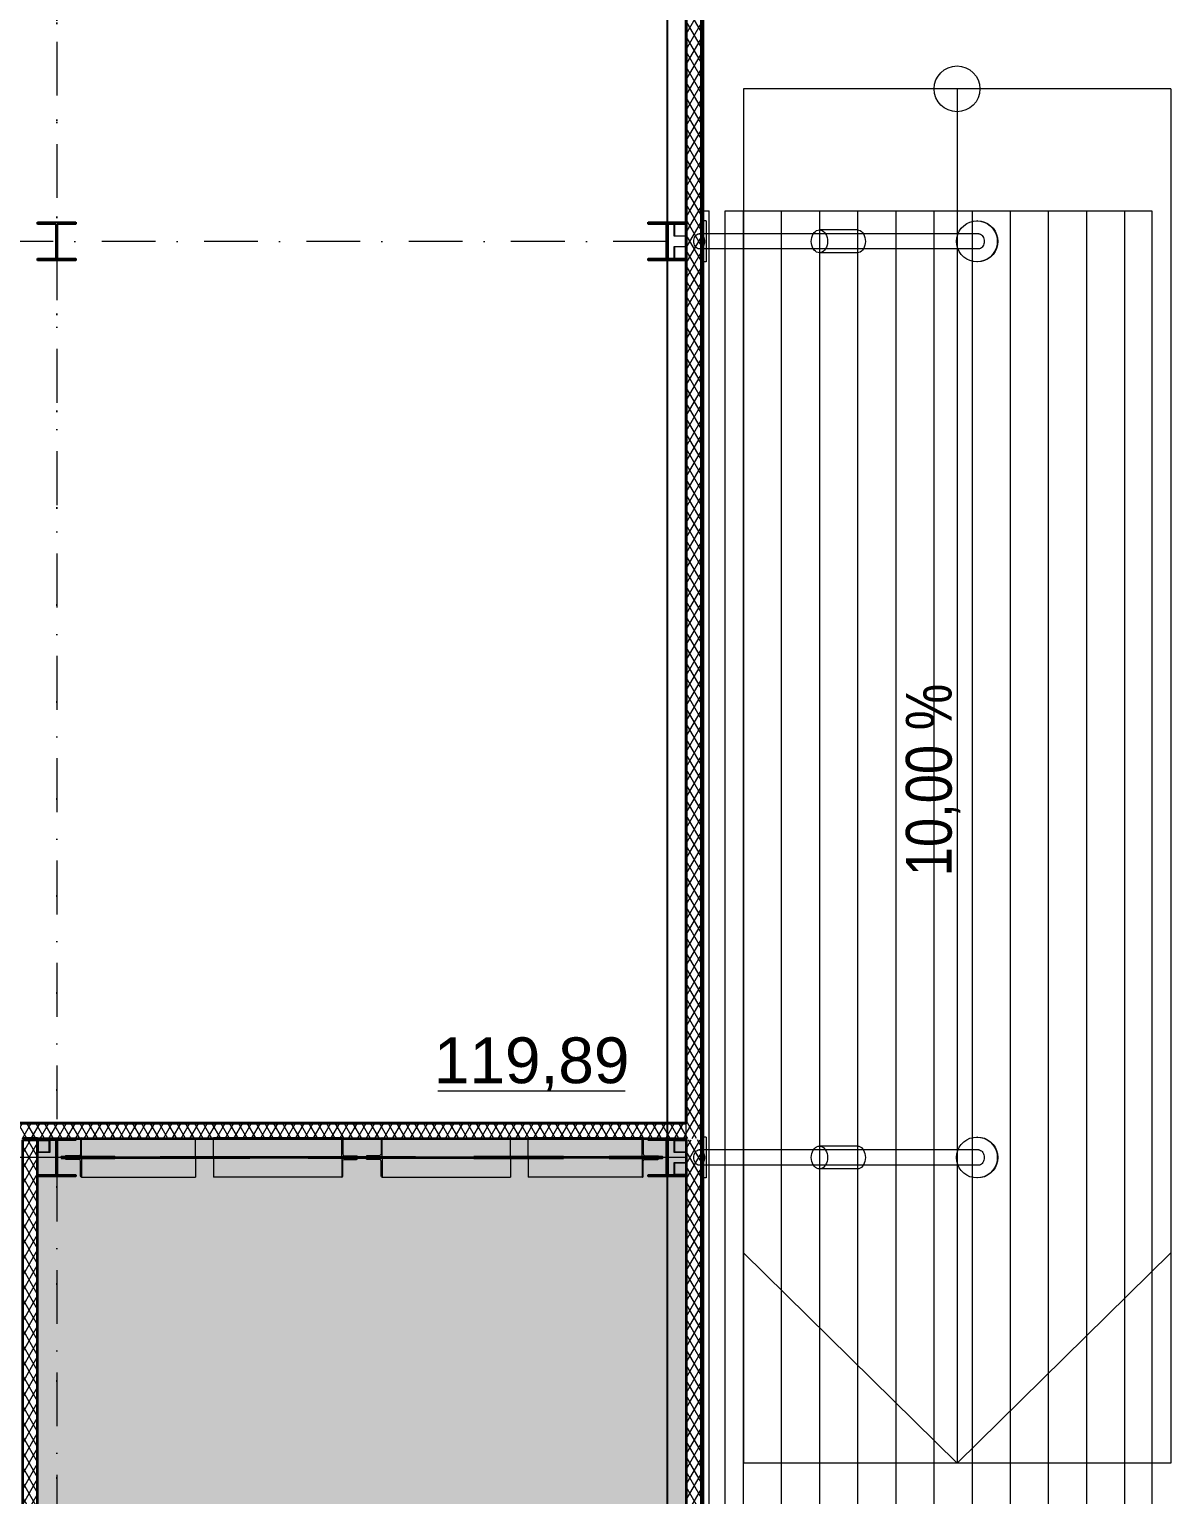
# Model space of a CAD drawing. Header units: millimetres. Extents: x -10605 to 103276, y -15987 to 52426.
# Drawn here: x 93821 to 101300, y 25792 to 35389 of the extents above; entities that cross this region are included whole.
import ezdxf
from ezdxf.enums import TextEntityAlignment as Align

# ---------------------------------------------------------------- set-up
doc = ezdxf.new("R2010")
doc.units = ezdxf.units.MM
doc.header["$MEASUREMENT"] = 0
doc.linetypes.add('Dot & Dashed', pattern=[670.277762, 352.777767, -176.388884, 0, -141.111112])
doc.linetypes.add('Крупный пунктир', pattern=[634.99999, 0, -634.99999])
for name, color, linetype, lineweight in [('0_Ном._пера__200', 7, 'Continuous', 0), ('0_Ном._пера__98', 7, 'Continuous', 25), ('Двери Archicad_Ном._пера__3', 7, 'Continuous', 0), ('Двери Archicad_Ном._пера__97', 7, 'Continuous', 35), ('Двери Archicad_Ном._пера__98', 7, 'Continuous', 25), ('Зоны_Ном._пера__87', 154, 'Continuous', 0), ('Лестницы_Ном._пера__200', 7, 'Continuous', 0), ('Лестницы_Ном._пера__99', 7, 'Continuous', 15), ('Металлический каркас здания_Ном._пера__98', 7, 'Continuous', 25), ('Металлический каркас здания_Ном._пера__99', 7, 'Continuous', 15), ('Оси_Ном._пера__200', 7, 'Continuous', 0), ('Паспорта Зон Archicad_Ном._пера__100', 7, 'Continuous', 9), ('Стены _Ном._пера__200', 7, 'Continuous', 0), ('Стены _Ном._пера__97', 7, 'Continuous', 35), ('Стены _Ном._пера__98', 7, 'Continuous', 25), ('Стены _Ном._пера__99', 7, 'Continuous', 15), ('Фасадные панели_Ном._пера__200', 7, 'Continuous', 0), ('Фасадные панели_Ном._пера__97', 7, 'Continuous', 35)]:
    doc.layers.add(name, color=color, linetype=linetype, lineweight=lineweight)
for name, color, linetype, lineweight, true_color in [('0_Ном._пера__92', 7, 'Continuous', 20, 0xc2e9e9e9), ('Зоны_Ном._пера__121', 7, 'Continuous', 35, 0xc2deab72), ('Лестницы_Ном._пера__71', 7, 'Continuous', 13, 0xc2331900), ('Стены _Ном._пера__94', 7, 'Continuous', 5, 0xc29f9f9f)]:
    doc.layers.add(name, color=color, linetype=linetype, lineweight=lineweight, true_color=true_color)
for name, color, linetype in [('Двери Archicad', 7, 'Continuous'), ('Зоны', 7, 'Continuous'), ('Лестницы', 7, 'Continuous'), ('Металлический каркас здания', 7, 'Continuous'), ('Оси', 7, 'Continuous'), ('Стены', 7, 'Continuous'), ('Фасадные панели', 7, 'Continuous')]:
    doc.layers.add(name, color=color, linetype=linetype)
doc.styles.add('РЎР“Р•РќР•Р\xa0РР\xa0_РЎРўРР›Р¬_1', font='arial.ttf')
doc.styles.add('РЎР“Р•РќР•Р\xa0РР\xa0_РЎРўРР›Р¬_2', font='ARIALN.TTF')
pattern_1 = [(60, (0, 0), (-43.30127, 25), []), (120, (0, 0), (43.30127, 25), [])]
pattern_2 = [(90, (0, 0), (-60, 0), [])]

# ---------------------------------------------------------------- blocks, each defined once
blk = doc.blocks.new('Перекрытие_1', base_point=(98125, 40125))
at = {"layer": '0_Ном._пера__200', "color": 7, "linetype": 'Continuous', "lineweight": 0, "flags": 128}
blk.add_lwpolyline([(98125, 40125), (51875, 40125), (51875, 29425), (46122.5, 29425), (46122.5, 40125), (-125, 40125), (-125, -125), (46125, -125), (46125, 10574.9), (51875, 10574.9), (51875, -125), (98125, -125)], close=True, dxfattribs=at)
blk = doc.blocks.new('Однопольная Дверь 27')
at = {"layer": 'Двери Archicad_Ном._пера__3', "color": 7, "linetype": 'Continuous', "lineweight": 0}
blk.add_arc((475, 0), 950, 90, 180, dxfattribs=at)
at = {"layer": 'Двери Archicad_Ном._пера__97', "color": 7, "linetype": 'Continuous', "lineweight": 35}
for p, q in [((-505, 0), (-505, -70)), ((-505, 0), (-505, -70)), ((505, 0), (505, -70)), ((505, 0), (505, -70)), ((-505, -70), (-505, -100)), ((505, -70), (505, -100))]:
    blk.add_line(p, q, dxfattribs=at)
at = {"layer": 'Двери Archicad_Ном._пера__98', "color": 7, "linetype": 'Continuous', "lineweight": 25}
for p, q in [((435, 0), (435, 950)), ((435, 950), (475, 950)), ((475, 950), (475, 0)), ((-475, 0), (-505, 0)), ((-505, 0), (-505, -70)), ((-475, -40), (-475, 0)), ((475, 0), (435, 0)), ((505, 0), (475, 0)), ((475, 0), (475, -40)), ((505, -70), (505, 0)), ((-505, -70), (-465, -70)), ((-465, -40), (-475, -40)), ((-465, -70), (-465, -40)), ((475, -40), (465, -40)), ((465, -40), (465, -70)), ((465, -70), (505, -70))]:
    blk.add_line(p, q, dxfattribs=at)
blk = doc.blocks.new('Стена_7', base_point=(93825, 28225))
at = {"layer": 'Стены', "linetype": 'Continuous', "lineweight": 0, "true_color": 0x000000}
h = blk.add_hatch(dxfattribs=at)
h.set_pattern_fill('Batt_Insulation__3_', color=18, style=0, pattern_type=2)
h.set_pattern_definition(pattern_1)
h.paths.add_polyline_path([(93875, 28125), (93775, 28125), (93775, 28115), (93875, 28115)])
h = blk.add_hatch(dxfattribs=at)
h.set_pattern_fill('Batt_Insulation__3_', color=18, style=0, pattern_type=2)
h.set_pattern_definition(pattern_1)
h.paths.add_polyline_path([(93875, 28115), (93775, 28115), (93775, 25505), (93875, 25505)])
h = blk.add_hatch(dxfattribs=at)
h.set_pattern_fill('Batt_Insulation__3_', color=18, style=0, pattern_type=2)
h.set_pattern_definition(pattern_1)
h.paths.add_polyline_path([(93775, 15505), (93875, 15505), (93875, 24495), (93775, 24495)])
h = blk.add_hatch(dxfattribs=at)
h.set_pattern_fill('Batt_Insulation__3_', color=18, style=0, pattern_type=2)
h.set_pattern_definition(pattern_1)
h.paths.add_polyline_path([(93775, 11875), (93875, 11875), (93875, 14495), (93775, 14495)])
at = {"layer": 'Стены _Ном._пера__97', "color": 7, "linetype": 'Continuous', "lineweight": 35}
for p, q in [((93775, 28115), (93875, 28115)), ((93775, 25505), (93845, 25505)), ((93845, 25505), (93875, 25505)), ((93775, 24495), (93845, 24495)), ((93845, 24495), (93875, 24495)), ((93775, 15505), (93845, 15505)), ((93845, 15505), (93875, 15505)), ((93775, 14495), (93845, 14495)), ((93845, 14495), (93875, 14495))]:
    blk.add_line(p, q, dxfattribs=at)
at = {"layer": 'Стены _Ном._пера__97', "color": 7, "linetype": 'Continuous', "lineweight": 35, "flags": 128}
for points in [[(93875, 28125), (93775, 28125)], [(93775, 28115), (93775, 25505)], [(93875, 25505), (93875, 28115)], [(93775, 24495), (93775, 15505)], [(93875, 20050), (93875, 24495)], [(93875, 15505), (93875, 19950)], [(93775, 14495), (93775, 11875)], [(93875, 11875), (93875, 14495)]]:
    blk.add_lwpolyline(points, dxfattribs=at)
at = {"layer": 'Двери Archicad', "color": 7, "linetype": 'Continuous', "lineweight": 50, "xscale": -1, "zscale": 1000, "rotation": 90}
blk.add_blockref('Однопольная Дверь 27', (93775, 25000), dxfattribs=at)
at = {"layer": 'Двери Archicad', "color": 7, "linetype": 'Continuous', "lineweight": 50, "zscale": 1000, "rotation": 90}
blk.add_blockref('Однопольная Дверь 27', (93775, 15000), dxfattribs=at)
blk = doc.blocks.new('Конструктор Кровли 27')
at = {"layer": '0_Ном._пера__92', "color": 254, "linetype": 'Continuous', "lineweight": 20, "true_color": 0xe9e9e9, "flags": 128}
blk.add_lwpolyline([(0, 46122.5), (0, 0), (40000, 0), (40000, 46125), (29425.1, 46125), (29425.1, 51875), (40000, 51875), (40000, 98000), (0, 98000), (0, 51875), (10575, 51875), (10575, 46122.5)], close=True, dxfattribs=at)
blk = doc.blocks.new('Колонна SHS ГК 27')
at = {"layer": 'Металлический каркас здания_Ном._пера__99', "linetype": 'Continuous', "lineweight": 0, "true_color": 0xffffff}
h = blk.add_hatch(dxfattribs=at)
h.set_pattern_fill('Barabбs_tйglakц_бllу', style=0, pattern_type=2)
h.set_pattern_definition(pattern_2)
h.paths.add_polyline_path([(-40, -40), (40, -40), (40, 40), (-40, 40)])
h.paths.add_polyline_path([(-36.4, -36.4), (-36.4, 36.4), (36.4, 36.4), (36.4, -36.4)], flags=0)
at = {"layer": 'Металлический каркас здания_Ном._пера__99', "color": 7, "linetype": 'Continuous', "lineweight": 15}
for p, q in [((40, 40), (-40, 40)), ((-40, 40), (-40, -40)), ((-36.4, -36.4), (-36.4, 36.4)), ((-36.4, 36.4), (36.4, 36.4)), ((36.4, 36.4), (36.4, -36.4)), ((40, -40), (40, 40)), ((-40, -40), (40, -40)), ((36.4, -36.4), (-36.4, -36.4))]:
    blk.add_line(p, q, dxfattribs=at)
blk = doc.blocks.new('Кладовая_13_13', base_point=(92645.2, 34680.5))
at = {"layer": 'Паспорта Зон Archicad_Ном._пера__100', "color": 7, "linetype": 'Continuous', "lineweight": 9}
blk.add_line((96498.2, 28437.2), (97726, 28437.2), dxfattribs=at)
for start, end in [(0, 180), (180, 0)]:
    blk.add_arc((92083.5, 34708.2), 505.7, start, end, dxfattribs=at)
at = {"layer": 'Паспорта Зон Archicad_Ном._пера__100', "color": 7, "lineweight": 9, "style": 'РЎР“Р•РќР•Р\xa0РР\xa0_РЎРўРР›Р¬_1'}
for tag, p in [('ROOM_NUMBER', (92083.5, 34705.6)), ('ROOM_AREA', (97112.1, 28636.7))]:
    blk.add_attdef(tag, text='', height=300, dxfattribs=at).set_placement(p, align=Align.MIDDLE_CENTER)
blk = doc.blocks.new('Техническое помещение_33_33', base_point=(95881.5, 24431.8))
at = {"layer": 'Зоны_Ном._пера__87', "linetype": 'Continuous', "lineweight": 0, "true_color": 0x001020}
blk.add_hatch(color=168, dxfattribs=at).paths.add_polyline_path([(98125, 28125), (93875, 28125), (93875, 20050), (98125, 20050)])
at = {"layer": 'Паспорта Зон Archicad_Ном._пера__100', "color": 7, "linetype": 'Continuous', "lineweight": 9}
blk.add_line((96811.6, 20286.3), (97841.2, 20286.3), dxfattribs=at)
for start, end in [(0, 180), (180, 0)]:
    blk.add_arc((95792.5, 24202.1), 505.7, start, end, dxfattribs=at)
at = {"layer": 'Паспорта Зон Archicad_Ном._пера__100', "color": 7, "lineweight": 9, "style": 'РЎР“Р•РќР•Р\xa0РР\xa0_РЎРўРР›Р¬_1'}
for tag, p in [('ROOM_NUMBER', (95792.5, 24199.5)), ('ROOM_AREA', (97326.4, 20485.7))]:
    blk.add_attdef(tag, text='', height=300, dxfattribs=at).set_placement(p, align=Align.MIDDLE_CENTER)
blk = doc.blocks.new('Перекрытие_6', base_point=(95650, 28004))
at = {"layer": 'Металлический каркас здания_Ном._пера__98', "color": 7, "linetype": 'Continuous', "lineweight": 25, "flags": 128}
blk.add_lwpolyline([(95650, 28004), (96350, 28004), (96350, 27996.3), (95650, 27996.3)], close=True, dxfattribs=at)
blk = doc.blocks.new('Перекрытие_7', base_point=(94030.3, 27996))
at = {"layer": 'Металлический каркас здания_Ном._пера__98', "color": 7, "linetype": 'Continuous', "lineweight": 25, "flags": 128}
blk.add_lwpolyline([(94030.3, 27996), (94380.3, 27996), (94380.3, 28004), (94030.3, 28004)], close=True, dxfattribs=at)
blk = doc.blocks.new('Перекрытие_8', base_point=(97620.2, 27996))
at = {"layer": 'Металлический каркас здания_Ном._пера__98', "color": 7, "linetype": 'Continuous', "lineweight": 25, "flags": 128}
blk.add_lwpolyline([(97620.2, 27996), (97970.2, 27996), (97970.2, 28004), (97620.2, 28004)], close=True, dxfattribs=at)
blk = doc.blocks.new('Морф_3')
at = {"layer": 'Стены _Ном._пера__98', "color": 7, "linetype": 'Continuous', "lineweight": 25, "flags": 128}
for points in [[(96734.4, 28003.7), (96734.4, 27996)], [(97320.9, 28003.7), (96734.4, 28003.7)], [(96734.4, 27996), (97320.9, 27996)], [(97320.9, 27996), (97320.9, 28003.7)]]:
    blk.add_lwpolyline(points, dxfattribs=at)
blk = doc.blocks.new('Морф_4')
at = {"layer": 'Стены _Ном._пера__98', "color": 7, "linetype": 'Continuous', "lineweight": 25, "flags": 128}
for points in [[(94679.1, 28003.7), (95265.6, 28003.7)], [(94679.1, 27996), (94679.1, 28003.7)], [(95265.6, 27996), (94679.1, 27996)], [(95265.6, 28003.7), (95265.6, 27996)]]:
    blk.add_lwpolyline(points, dxfattribs=at)
blk = doc.blocks.new('Стена_76', base_point=(98225, 34002.5))
at = {"layer": 'Фасадные панели_Ном._пера__200', "color": 7, "linetype": 'Continuous', "lineweight": 0, "flags": 128}
for points in [[(98235, 40225), (98225, 40225)], [(98225, 40225), (98225, 34002.5)], [(98235, 34002.5), (98235, 40225)], [(98225, 34002.5), (98235, 34002.5)]]:
    blk.add_lwpolyline(points, dxfattribs=at)
blk = doc.blocks.new('Стена_77', base_point=(98225, 34002.5))
at = {"layer": 'Фасадные панели', "linetype": 'Continuous', "lineweight": 0, "true_color": 0xffffff}
blk.add_hatch(color=7, dxfattribs=at).paths.add_polyline_path([(98235, 34002.5), (98235, 40235), (98225, 40235), (98225, 34002.5)])
at = {"layer": 'Фасадные панели_Ном._пера__97', "color": 7, "linetype": 'Continuous', "lineweight": 35, "flags": 128}
for points in [[(98235, 40235), (98225, 40235)], [(98225, 40235), (98225, 34002.5)], [(98235, 34002.5), (98235, 40235)], [(98225, 34002.5), (98235, 34002.5)]]:
    blk.add_lwpolyline(points, dxfattribs=at)
blk = doc.blocks.new('Стена_78', base_point=(98225, 33997.5))
at = {"layer": 'Фасадные панели_Ном._пера__200', "color": 7, "linetype": 'Continuous', "lineweight": 0, "flags": 128}
for points in [[(98225, 33997.5), (98225, 28002.5)], [(98235, 33997.5), (98225, 33997.5)], [(98235, 28002.5), (98235, 33997.5)], [(98225, 28002.5), (98235, 28002.5)]]:
    blk.add_lwpolyline(points, dxfattribs=at)
blk = doc.blocks.new('Стена_79', base_point=(98225, 33997.5))
at = {"layer": 'Фасадные панели', "linetype": 'Continuous', "lineweight": 0, "true_color": 0xffffff}
blk.add_hatch(color=7, dxfattribs=at).paths.add_polyline_path([(98225, 33997.5), (98225, 28002.5), (98235, 28002.5), (98235, 33997.5)])
at = {"layer": 'Фасадные панели_Ном._пера__97', "color": 7, "linetype": 'Continuous', "lineweight": 35, "flags": 128}
for points in [[(98225, 33997.5), (98225, 28002.5)], [(98235, 33997.5), (98225, 33997.5)], [(98235, 28002.5), (98235, 33997.5)], [(98225, 28002.5), (98235, 28002.5)]]:
    blk.add_lwpolyline(points, dxfattribs=at)
blk = doc.blocks.new('Стена_80', base_point=(98225, 22002.5))
at = {"layer": 'Фасадные панели_Ном._пера__200', "color": 7, "linetype": 'Continuous', "lineweight": 0, "flags": 128}
for points in [[(98235, 27997.5), (98225, 27997.5)], [(98225, 27997.5), (98225, 22002.5)], [(98235, 22002.5), (98235, 27997.5)], [(98225, 22002.5), (98235, 22002.5)]]:
    blk.add_lwpolyline(points, dxfattribs=at)
blk = doc.blocks.new('Стена_81', base_point=(98225, 22002.5))
at = {"layer": 'Фасадные панели', "linetype": 'Continuous', "lineweight": 0, "true_color": 0xffffff}
blk.add_hatch(color=7, dxfattribs=at).paths.add_polyline_path([(98235, 22002.5), (98235, 27997.5), (98225, 27997.5), (98225, 22002.5)])
at = {"layer": 'Фасадные панели_Ном._пера__97', "color": 7, "linetype": 'Continuous', "lineweight": 35, "flags": 128}
for points in [[(98235, 27997.5), (98225, 27997.5)], [(98225, 27997.5), (98225, 22002.5)], [(98235, 22002.5), (98235, 27997.5)], [(98225, 22002.5), (98235, 22002.5)]]:
    blk.add_lwpolyline(points, dxfattribs=at)
blk = doc.blocks.new('Стена_87', base_point=(51875, 28225))
at = {"layer": 'Стены', "linetype": 'Continuous', "lineweight": 0, "true_color": 0x000000}
h = blk.add_hatch(dxfattribs=at)
h.set_pattern_fill('Batt_Insulation__3_', color=18, style=0, pattern_type=2)
h.set_pattern_definition(pattern_1)
h.paths.add_polyline_path([(91505, 28125), (98125, 28125), (98125, 28225), (91505, 28225)])
at = {"layer": 'Стены _Ном._пера__97', "color": 7, "linetype": 'Continuous', "lineweight": 35, "flags": 128}
for points in [[(98125, 28225), (91505, 28225)], [(93875, 28125), (98125, 28125)]]:
    blk.add_lwpolyline(points, dxfattribs=at)
blk = doc.blocks.new('Колонна Универсальная 27')
at = {"layer": 'Металлический каркас здания_Ном._пера__98', "linetype": 'Continuous', "lineweight": 0, "true_color": 0xffffff}
h = blk.add_hatch(dxfattribs=at)
h.set_pattern_fill('Barabбs_tйglakц_бllу', style=0, pattern_type=2)
h.set_pattern_definition(pattern_2)
h.paths.add_polyline_path([(-125, -125), (125, -125), (125, -113), (4, -113), (4, 113), (125, 113), (125, 125), (-125, 125), (-125, 113), (-4, 113), (-4, -113), (-125, -113)])
at = {"layer": 'Металлический каркас здания_Ном._пера__98', "color": 7, "linetype": 'Continuous', "lineweight": 25}
for p, q in [((125, 125), (-125, 125)), ((-125, 125), (-125, 113)), ((-125, 113), (-4, 113)), ((-4, 113), (-4, -113)), ((4, -113), (4, 113)), ((4, 113), (125, 113)), ((125, 113), (125, 125)), ((-4, -113), (-125, -113)), ((-125, -113), (-125, -125)), ((-125, -125), (125, -125)), ((125, -113), (4, -113)), ((125, -125), (125, -113))]:
    blk.add_line(p, q, dxfattribs=at)
blk = doc.blocks.new('Стандартный Маркер Сетки_3')
at = {"layer": 'Оси_Ном._пера__200', "color": 7, "linetype": 'Dot & Dashed', "lineweight": 0}
for q in [(107930.4, 0), (0, 0)]:
    blk.add_line((0, 0), q, dxfattribs=at)
at = {"layer": 'Оси_Ном._пера__200', "color": 7, "lineweight": 0, "style": 'РЎР“Р•РќР•Р\xa0РР\xa0_РЎРўРР›Р¬_1'}
blk.add_attdef('AC_MarkerText_1', text='', height=300, dxfattribs=at).set_placement((108330.4, 150), align=Align.TOP_CENTER)
blk = doc.blocks.new('Стандартный Маркер Сетки')
at = {"layer": 'Оси_Ном._пера__200', "color": 7, "linetype": 'Dot & Dashed', "lineweight": 0}
for q in [(107805.4, 0), (0, 0)]:
    blk.add_line((0, 0), q, dxfattribs=at)
at = {"layer": 'Оси_Ном._пера__200', "color": 7, "lineweight": 0, "style": 'РЎР“Р•РќР•Р\xa0РР\xa0_РЎРўРР›Р¬_1'}
blk.add_attdef('AC_MarkerText_1', text='', height=300, dxfattribs=at).set_placement((108205.4, 150), align=Align.TOP_CENTER)
blk = doc.blocks.new('Двутавp К 26020-83 27_4')
at = {"layer": 'Металлический каркас здания_Ном._пера__98', "color": 7, "linetype": 'Крупный пунктир', "lineweight": 25}
blk.add_line((0, 0), (39750, 0), dxfattribs=at)
blk = doc.blocks.new('Морф_27')
at = {"layer": 'Металлический каркас здания_Ном._пера__99', "color": 7, "linetype": 'Continuous', "lineweight": 15, "flags": 128}
for points in [[(96029.1, 27996), (96132.6, 27996)], [(96030.7, 27989.9), (96029.1, 27994.5), (96029.1, 27996)], [(96122.8, 27984.2), (96115.2, 27988), (96034.5, 27988), (96030.7, 27989.9)], [(96127.6, 27872.9), (96126, 27877.5), (96126, 27975), (96122.8, 27984.2)], [(96132.6, 27996), (96973.2, 27996)], [(96132.6, 27996), (96132.6, 27871)], [(96973.2, 27996), (96973.2, 27871)], [(96132.6, 27871), (96131.4, 27871), (96127.6, 27872.9)], [(96132.6, 27871), (96973.2, 27871)]]:
    blk.add_lwpolyline(points, dxfattribs=at)
blk = doc.blocks.new('Морф_28')
at = {"layer": 'Металлический каркас здания_Ном._пера__99', "color": 7, "linetype": 'Continuous', "lineweight": 15, "flags": 128}
for points in [[(97836.7, 27996), (97090.2, 27996)], [(97090.2, 27996), (97090.2, 27871)], [(97943.9, 27996), (97836.7, 27996)], [(97836.7, 27996), (97836.7, 27871)], [(97841.9, 27872.9), (97843.6, 27877.5), (97843.6, 27975), (97846.8, 27984.2)], [(97846.8, 27984.2), (97854.7, 27988), (97938.3, 27988), (97942.3, 27989.9)], [(97942.3, 27989.9), (97943.9, 27994.5), (97943.9, 27996)], [(97836.7, 27871), (97090.2, 27871)], [(97836.7, 27871), (97838, 27871), (97841.9, 27872.9)]]:
    blk.add_lwpolyline(points, dxfattribs=at)
blk = doc.blocks.new('Морф_29')
at = {"layer": 'Металлический каркас здания_Ном._пера__99', "color": 7, "linetype": 'Continuous', "lineweight": 15, "flags": 128}
for points in [[(96127.6, 28127.1), (96126, 28122.5), (96126, 28025), (96122.8, 28015.8)], [(96132.6, 28129), (96131.4, 28129), (96127.6, 28127.1)], [(96132.6, 28004), (96132.6, 28129)], [(96132.6, 28129), (96973.2, 28129)], [(96973.2, 28004), (96973.2, 28129)], [(96030.7, 28010.1), (96029.1, 28005.5), (96029.1, 28004)], [(96029.1, 28004), (96132.6, 28004)], [(96122.8, 28015.8), (96115.2, 28012), (96034.5, 28012), (96030.7, 28010.1)], [(96132.6, 28004), (96973.2, 28004)]]:
    blk.add_lwpolyline(points, dxfattribs=at)
blk = doc.blocks.new('Морф_30')
at = {"layer": 'Металлический каркас здания_Ном._пера__99', "color": 7, "linetype": 'Continuous', "lineweight": 15, "flags": 128}
for points in [[(97090.2, 28004), (97090.2, 28129)], [(97836.7, 28129), (97090.2, 28129)], [(97836.7, 28129), (97838, 28129), (97841.9, 28127.1)], [(97836.7, 28004), (97836.7, 28129)], [(97841.9, 28127.1), (97843.6, 28122.5), (97843.6, 28025), (97846.8, 28015.8)], [(97836.7, 28004), (97090.2, 28004)], [(97943.9, 28004), (97836.7, 28004)], [(97846.8, 28015.8), (97854.7, 28012), (97938.3, 28012), (97942.3, 28010.1)], [(97942.3, 28010.1), (97943.9, 28005.5), (97943.9, 28004)]]:
    blk.add_lwpolyline(points, dxfattribs=at)
blk = doc.blocks.new('Морф_31')
at = {"layer": 'Металлический каркас здания_Ном._пера__99', "color": 7, "linetype": 'Continuous', "lineweight": 15, "flags": 128}
for points in [[(95867.4, 27996), (95026.8, 27996)], [(95026.8, 27996), (95026.8, 27871)], [(95867.4, 27996), (95867.4, 27871)], [(95970.9, 27996), (95867.4, 27996)], [(95872.4, 27872.9), (95874, 27877.5), (95874, 27975), (95877.2, 27984.2)], [(95877.2, 27984.2), (95884.8, 27988), (95965.5, 27988), (95969.3, 27989.9)], [(95969.3, 27989.9), (95970.9, 27994.5), (95970.9, 27996)], [(95867.4, 27871), (95026.8, 27871)], [(95867.4, 27871), (95868.6, 27871), (95872.4, 27872.9)]]:
    blk.add_lwpolyline(points, dxfattribs=at)
blk = doc.blocks.new('Морф_32')
at = {"layer": 'Металлический каркас здания_Ном._пера__99', "color": 7, "linetype": 'Continuous', "lineweight": 15, "flags": 128}
for points in [[(94057.7, 27989.9), (94056.1, 27994.5), (94056.1, 27996)], [(94056.1, 27996), (94163.3, 27996)], [(94153.2, 27984.2), (94145.3, 27988), (94061.7, 27988), (94057.7, 27989.9)], [(94158.1, 27872.9), (94156.4, 27877.5), (94156.4, 27975), (94153.2, 27984.2)], [(94163.3, 27996), (94909.8, 27996)], [(94163.3, 27996), (94163.3, 27871)], [(94909.8, 27996), (94909.8, 27871)], [(94163.3, 27871), (94162, 27871), (94158.1, 27872.9)], [(94163.3, 27871), (94909.8, 27871)]]:
    blk.add_lwpolyline(points, dxfattribs=at)
blk = doc.blocks.new('Морф_33')
at = {"layer": 'Металлический каркас здания_Ном._пера__99', "color": 7, "linetype": 'Continuous', "lineweight": 15, "flags": 128}
for points in [[(95026.8, 28004), (95026.8, 28129)], [(95867.4, 28129), (95026.8, 28129)], [(95867.4, 28004), (95867.4, 28129)], [(95867.4, 28129), (95868.6, 28129), (95872.4, 28127.1)], [(95872.4, 28127.1), (95874, 28122.5), (95874, 28025), (95877.2, 28015.8)], [(95867.4, 28004), (95026.8, 28004)], [(95970.9, 28004), (95867.4, 28004)], [(95877.2, 28015.8), (95884.8, 28012), (95965.5, 28012), (95969.3, 28010.1)], [(95969.3, 28010.1), (95970.9, 28005.5), (95970.9, 28004)]]:
    blk.add_lwpolyline(points, dxfattribs=at)
blk = doc.blocks.new('Морф_34')
at = {"layer": 'Металлический каркас здания_Ном._пера__99', "color": 7, "linetype": 'Continuous', "lineweight": 15, "flags": 128}
for points in [[(94158.1, 28127.1), (94156.4, 28122.5), (94156.4, 28025), (94153.2, 28015.8)], [(94163.3, 28129), (94162, 28129), (94158.1, 28127.1)], [(94163.3, 28004), (94163.3, 28129)], [(94163.3, 28129), (94909.8, 28129)], [(94909.8, 28004), (94909.8, 28129)], [(94057.7, 28010.1), (94056.1, 28005.5), (94056.1, 28004)], [(94056.1, 28004), (94163.3, 28004)], [(94153.2, 28015.8), (94145.3, 28012), (94061.7, 28012), (94057.7, 28010.1)], [(94163.3, 28004), (94909.8, 28004)]]:
    blk.add_lwpolyline(points, dxfattribs=at)
blk = doc.blocks.new('Стена_98', base_point=(98125, 40125))
at = {"layer": 'Стены', "linetype": 'Continuous', "lineweight": 0, "true_color": 0x000000}
h = blk.add_hatch(dxfattribs=at)
h.set_pattern_fill('Batt_Insulation__3_', color=18, style=0, pattern_type=2)
h.set_pattern_definition(pattern_1)
h.paths.add_polyline_path([(98125, 40125), (98125, 28125), (98225, 28125), (98225, 40125)])
h = blk.add_hatch(dxfattribs=at)
h.set_pattern_fill('Batt_Insulation__3_', color=18, style=0, pattern_type=2)
h.set_pattern_definition(pattern_1)
h.paths.add_polyline_path([(98125, 28115), (98125, 20060), (98225, 20060), (98225, 28115)])
at = {"layer": 'Стены _Ном._пера__97', "color": 7, "linetype": 'Continuous', "lineweight": 35, "flags": 128}
for points in [[(98225, -125), (98225, 40225)], [(98125, 40125), (98125, 28225)], [(98125, 28115), (98125, 20060)]]:
    blk.add_lwpolyline(points, dxfattribs=at)
blk = doc.blocks.new('Стена_103', base_point=(98234.7, 34200))
at = {"layer": 'Стены _Ном._пера__200', "color": 7, "linetype": 'Continuous', "lineweight": 0}
blk.add_line((98235.8, 34200), (98235.8, 5700), dxfattribs=at)
at = {"layer": 'Стены _Ном._пера__200', "color": 7, "linetype": 'Continuous', "lineweight": 0, "flags": 128}
for points in [[(98234.7, 34200), (98234.7, 5700)], [(98234.7, 34200), (98235.8, 34200)], [(98235.8, 34200), (98275.1, 34200)], [(98275.1, 5700), (98275.1, 34200)]]:
    blk.add_lwpolyline(points, dxfattribs=at)
blk = doc.blocks.new('Крыша_1', base_point=(0, 0))
at = {"layer": '0_Ном._пера__98', "color": 7, "linetype": 'Continuous', "lineweight": 25, "flags": 128}
blk.add_lwpolyline([(98000, 40000), (98000, 0)], dxfattribs=at)
blk = doc.blocks.new('Стандартный Маркер Сетки_4')
at = {"layer": 'Оси_Ном._пера__200', "color": 7, "linetype": 'Dot & Dashed', "lineweight": 0}
blk.add_line((0, 0), (55187, 0), dxfattribs=at)
at = {"layer": 'Оси_Ном._пера__200', "color": 7, "lineweight": 0, "style": 'РЎР“Р•РќР•Р\xa0РР\xa0_РЎРўРР›Р¬_1'}
blk.add_attdef('AC_MarkerText_1', text='', height=300, rotation=90, dxfattribs=at).set_placement((55368.5, -68.6), align=Align.TOP_CENTER)
blk = doc.blocks.new('Пандус Прямой 27_5')
at = {"layer": 'Лестницы_Ном._пера__71', "color": 28, "linetype": 'Continuous', "lineweight": 13, "true_color": 0x331900}
for p, q in [((9000, 0), (7623.1, 1400)), ((0, 0), (9000, 0)), ((7623.1, -1400), (9000, 0))]:
    blk.add_line(p, q, dxfattribs=at)
at = {"layer": 'Лестницы_Ном._пера__71', "color": 28, "linetype": 'Continuous', "lineweight": 13, "true_color": 0x331900, "flags": 128}
blk.add_lwpolyline([(150, 0, 1), (-150, 0, 1)], format="xyb", close=True, dxfattribs=at)
at = {"layer": 'Лестницы_Ном._пера__99', "color": 7, "linetype": 'Continuous', "lineweight": 15}
for p, q in [((0, -1400), (0, 1400)), ((0, 1400), (9000, 1400)), ((9000, -1400), (9000, 1400)), ((0, -1400), (9000, -1400))]:
    blk.add_line(p, q, dxfattribs=at)
at = {"layer": 'Лестницы_Ном._пера__200', "color": 7, "lineweight": 0, "style": 'РЎР“Р•РќР•Р\xa0РР\xa0_РЎРўРР›Р¬_2'}
blk.add_attdef('ac_bottomlevel', text='', height=300, dxfattribs=at).set_placement((4500, 159.5), align=Align.MIDDLE_CENTER)
blk = doc.blocks.new('Лист Профилированный 27_2')
at = {"layer": 'Стены _Ном._пера__94', "linetype": 'Continuous', "lineweight": 5, "true_color": 0x9f9f9f}
h = blk.add_hatch(dxfattribs=at)
h.set_pattern_fill('Plank_Floor', color=253, style=0, pattern_type=2)
h.set_pattern_definition([(0, (0, 0), (0, 250), [])])
h.paths.add_polyline_path([(0, 199.7), (0, 0), (28400, 0), (28400, 199.7), (28400, 2595.3), (28400, 2795), (0, 2795), (0, 2595.3)])
at = {"layer": 'Стены _Ном._пера__99', "color": 7, "linetype": 'Continuous', "lineweight": 15, "flags": 128}
blk.add_lwpolyline([(0, 199.7), (0, 0), (28400, 0), (28400, 199.7), (28400, 2595.3), (28400, 2795), (0, 2795), (0, 2595.3)], close=True, dxfattribs=at)
blk = doc.blocks.new('Цилиндр 27')
at = {"layer": 'Стены _Ном._пера__200', "color": 7, "linetype": 'Continuous', "lineweight": 0}
for p, q in [((-34.8, 8.7), (-35.4, 0)), ((-35.4, 0), (-34.8, -8.7)), ((-33.2, 17.1), (-34.8, 8.7)), ((-30.6, 25), (-33.2, 17.1)), ((-27.1, 32.1), (-30.6, 25)), ((-22.7, 38.3), (-27.1, 32.1)), ((-17.7, 43.3), (-22.7, 38.3)), ((-12.1, 47), (-17.7, 43.3)), ((-6.1, 49.2), (-12.1, 47)), ((0, 50), (-6.1, 49.2)), ((0, 50), (1831.3, 50)), ((1796.5, 8.7), (1795.9, 0)), ((1795.9, 0), (1796.5, -8.7)), ((1798.1, 17.1), (1796.5, 8.7)), ((1800.7, 25), (1798.1, 17.1)), ((1804.2, 32.1), (1800.7, 25)), ((1808.6, 38.3), (1804.2, 32.1)), ((1813.6, 43.3), (1808.6, 38.3)), ((1819.2, 47), (1813.6, 43.3)), ((1825.1, 49.2), (1819.2, 47)), ((1831.3, 50), (1825.1, 49.2)), ((1837.4, 49.2), (1831.3, 50)), ((1843.4, 47), (1837.4, 49.2)), ((1849, 43.3), (1843.4, 47)), ((1854, 38.3), (1849, 43.3)), ((1858.4, 32.1), (1854, 38.3)), ((1861.9, 25), (1858.4, 32.1)), ((1864.5, 17.1), (1861.9, 25)), ((1866.1, 8.7), (1864.5, 17.1)), ((1866.6, 0), (1866.1, 8.7)), ((1866.1, -8.7), (1866.6, 0)), ((-34.8, -8.7), (-33.2, -17.1)), ((-33.2, -17.1), (-30.6, -25)), ((-30.6, -25), (-27.1, -32.1)), ((-27.1, -32.1), (-22.7, -38.3)), ((-22.7, -38.3), (-17.7, -43.3)), ((-17.7, -43.3), (-12.1, -47)), ((-12.1, -47), (-6.1, -49.2)), ((-6.1, -49.2), (0, -50)), ((0, -50), (1831.3, -50)), ((1796.5, -8.7), (1798.1, -17.1)), ((1798.1, -17.1), (1800.7, -25)), ((1800.7, -25), (1804.2, -32.1)), ((1804.2, -32.1), (1808.6, -38.3)), ((1808.6, -38.3), (1813.6, -43.3)), ((1813.6, -43.3), (1819.2, -47)), ((1819.2, -47), (1825.1, -49.2)), ((1825.1, -49.2), (1831.3, -50)), ((1831.3, -50), (1837.4, -49.2)), ((1837.4, -49.2), (1843.4, -47)), ((1843.4, -47), (1849, -43.3)), ((1849, -43.3), (1854, -38.3)), ((1854, -38.3), (1858.4, -32.1)), ((1858.4, -32.1), (1861.9, -25)), ((1861.9, -25), (1864.5, -17.1)), ((1864.5, -17.1), (1866.1, -8.7))]:
    blk.add_line(p, q, dxfattribs=at)
blk = doc.blocks.new('Цилиндр 27_2')
at = {"layer": 'Стены _Ном._пера__200', "color": 7, "linetype": 'Continuous', "lineweight": 0}
for p, q in [((-85.9, 102.5), (-102.4, 86)), ((-82.4, 102.5), (-98.9, 86)), ((-66.8, 115.9), (-85.9, 102.5)), ((-63.3, 115.9), (-82.4, 102.5)), ((-45.7, 125.7), (-66.8, 115.9)), ((-42.2, 125.7), (-63.3, 115.9)), ((-23.2, 131.8), (-45.7, 125.7)), ((-19.7, 131.8), (-42.2, 125.7)), ((0, 133.8), (-23.2, 131.8)), ((3.5, 133.8), (-19.7, 131.8)), ((0, 133.8), (3.5, 133.8)), ((26.7, 131.8), (3.5, 133.8)), ((49.2, 125.7), (26.7, 131.8)), ((70.3, 115.9), (49.2, 125.7)), ((89.4, 102.5), (70.3, 115.9)), ((105.8, 86), (89.4, 102.5)), ((-131.6, 23.2), (-133.6, 0)), ((-125.6, 45.8), (-131.6, 23.2)), ((-128.1, 23.2), (-130.1, 0)), ((-122.1, 45.8), (-128.1, 23.2)), ((-115.7, 66.9), (-125.6, 45.8)), ((-112.2, 66.9), (-122.1, 45.8)), ((-102.4, 86), (-115.7, 66.9)), ((-98.9, 86), (-112.2, 66.9)), ((119.2, 66.9), (105.8, 86)), ((129, 45.8), (119.2, 66.9)), ((135.1, 23.2), (129, 45.8)), ((137.1, 0), (135.1, 23.2)), ((135.1, -23.2), (137.1, 0)), ((-133.6, 0), (-131.6, -23.2)), ((-131.6, -23.2), (-125.6, -45.8)), ((-130.1, 0), (-128.1, -23.2)), ((-128.1, -23.2), (-122.1, -45.8)), ((-125.6, -45.8), (-115.7, -66.9)), ((-122.1, -45.8), (-112.2, -66.9)), ((-115.7, -66.9), (-102.4, -86)), ((-112.2, -66.9), (-98.9, -86)), ((-102.4, -86), (-85.9, -102.5)), ((-98.9, -86), (-82.4, -102.5)), ((89.4, -102.5), (105.8, -86)), ((105.8, -86), (119.2, -66.9)), ((119.2, -66.9), (129, -45.8)), ((129, -45.8), (135.1, -23.2)), ((-85.9, -102.5), (-66.8, -115.9)), ((-82.4, -102.5), (-63.3, -115.9)), ((-66.8, -115.9), (-45.7, -125.7)), ((-63.3, -115.9), (-42.2, -125.7)), ((-45.7, -125.7), (-23.2, -131.8)), ((-42.2, -125.7), (-19.7, -131.8)), ((-23.2, -131.8), (0, -133.8)), ((-19.7, -131.8), (3.5, -133.8)), ((0, -133.8), (3.5, -133.8)), ((3.5, -133.8), (26.7, -131.8)), ((26.7, -131.8), (49.2, -125.7)), ((49.2, -125.7), (70.3, -115.9)), ((70.3, -115.9), (89.4, -102.5))]:
    blk.add_line(p, q, dxfattribs=at)
blk = doc.blocks.new('Цилиндр 27_3')
at = {"layer": 'Стены _Ном._пера__200', "color": 7, "linetype": 'Continuous', "lineweight": 0}
for p, q in [((0, 133.8), (0, 131.8)), ((0, 133.8), (30.1, 133.8)), ((0, 131.8), (0, 125.7)), ((0, 125.7), (0, 115.9)), ((0, 115.9), (0, 102.5)), ((0, 102.5), (0, 86)), ((30.1, 133.8), (30.1, 131.8)), ((30.1, 131.8), (30.1, 125.7)), ((30.1, 125.7), (30.1, 115.9)), ((30.1, 115.9), (30.1, 102.5)), ((30.1, 102.5), (30.1, 86)), ((0, 86), (0, 66.9)), ((0, 66.9), (0, 45.8)), ((0, 45.8), (0, 23.2)), ((0, 23.2), (0, 0)), ((0, 0), (0, -23.2)), ((30.1, 86), (30.1, 66.9)), ((30.1, 66.9), (30.1, 45.8)), ((30.1, 45.8), (30.1, 23.2)), ((30.1, 23.2), (30.1, 0)), ((30.1, 0), (30.1, -23.2)), ((0, -23.2), (0, -45.8)), ((0, -45.8), (0, -66.9)), ((0, -66.9), (0, -86)), ((0, -86), (0, -102.5)), ((30.1, -23.2), (30.1, -45.8)), ((30.1, -45.8), (30.1, -66.9)), ((30.1, -66.9), (30.1, -86)), ((30.1, -86), (30.1, -102.5)), ((0, -102.5), (0, -115.9)), ((0, -115.9), (0, -125.7)), ((0, -125.7), (0, -131.8)), ((0, -131.8), (0, -133.8)), ((0, -133.8), (30.1, -133.8)), ((30.1, -102.5), (30.1, -115.9)), ((30.1, -115.9), (30.1, -125.7)), ((30.1, -125.7), (30.1, -131.8)), ((30.1, -131.8), (30.1, -133.8))]:
    blk.add_line(p, q, dxfattribs=at)
blk = doc.blocks.new('Цилиндр 27_4')
at = {"layer": 'Стены _Ном._пера__200', "color": 7, "linetype": 'Continuous', "lineweight": 0}
for p, q in [((-52.2, 13), (-53, 0)), ((-53, 0), (-52.2, -13)), ((-49.8, 25.7), (-52.2, 13)), ((-45.9, 37.5), (-49.8, 25.7)), ((-40.6, 48.2), (-45.9, 37.5)), ((-34.1, 57.5), (-40.6, 48.2)), ((-26.5, 65), (-34.1, 57.5)), ((-18.1, 70.5), (-26.5, 65)), ((-9.2, 73.9), (-18.1, 70.5)), ((0, 75), (-9.2, 73.9)), ((0, 75), (248.2, 75)), ((196, 13), (195.2, 0)), ((195.2, 0), (196, -13)), ((198.4, 25.7), (196, 13)), ((202.3, 37.5), (198.4, 25.7)), ((207.6, 48.2), (202.3, 37.5)), ((214.1, 57.5), (207.6, 48.2)), ((221.7, 65), (214.1, 57.5)), ((230.1, 70.5), (221.7, 65)), ((239, 73.9), (230.1, 70.5)), ((248.2, 75), (239, 73.9)), ((257.4, 73.9), (248.2, 75)), ((266.4, 70.5), (257.4, 73.9)), ((274.7, 65), (266.4, 70.5)), ((282.3, 57.5), (274.7, 65)), ((288.9, 48.2), (282.3, 57.5)), ((294.2, 37.5), (288.9, 48.2)), ((298.1, 25.7), (294.2, 37.5)), ((300.5, 13), (298.1, 25.7)), ((301.3, 0), (300.5, 13)), ((300.5, -13), (301.3, 0)), ((-52.2, -13), (-49.8, -25.7)), ((-49.8, -25.7), (-45.9, -37.5)), ((-45.9, -37.5), (-40.6, -48.2)), ((-40.6, -48.2), (-34.1, -57.5)), ((-34.1, -57.5), (-26.5, -65)), ((-26.5, -65), (-18.1, -70.5)), ((-18.1, -70.5), (-9.2, -73.9)), ((-9.2, -73.9), (0, -75)), ((0, -75), (248.2, -75)), ((196, -13), (198.4, -25.7)), ((198.4, -25.7), (202.3, -37.5)), ((202.3, -37.5), (207.6, -48.2)), ((207.6, -48.2), (214.1, -57.5)), ((214.1, -57.5), (221.7, -65)), ((221.7, -65), (230.1, -70.5)), ((230.1, -70.5), (239, -73.9)), ((239, -73.9), (248.2, -75)), ((248.2, -75), (257.4, -73.9)), ((257.4, -73.9), (266.4, -70.5)), ((266.4, -70.5), (274.7, -65)), ((274.7, -65), (282.3, -57.5)), ((282.3, -57.5), (288.9, -48.2)), ((288.9, -48.2), (294.2, -37.5)), ((294.2, -37.5), (298.1, -25.7)), ((298.1, -25.7), (300.5, -13))]:
    blk.add_line(p, q, dxfattribs=at)

msp = doc.modelspace()

# ---------------------------------------------------------------- linework, layer by layer
at = {"layer": 'Зоны_Ном._пера__121', "color": 43, "linetype": 'Continuous', "lineweight": 35, "true_color": 0xdeab72, "flags": 128}
msp.add_lwpolyline([(88050, 40125.00012), (88050, 28225.00002), (98125.00021, 28225.00002), (98125.00021, 40125.00012)], close=True, dxfattribs=at)
at = {"layer": 'Зоны_Ном._пера__87', "color": 154, "linetype": 'Continuous', "lineweight": 0, "flags": 128}
msp.add_lwpolyline([(98125.00021, 28125.00002), (93874.99986, 28125.00002), (93874.99986, 20050.00002), (98125.00021, 20050.00002)], close=True, dxfattribs=at)

# ---------------------------------------------------------------- block references
at = {"color": 7, "linetype": 'Continuous', "lineweight": 0}
msp.add_blockref('Перекрытие_1', (98125.00021, 40125.00012), dxfattribs=at)
at = {"color": 8, "linetype": 'Continuous', "lineweight": 0, "true_color": 0x747474, "zscale": 1000, "rotation": 270}
msp.add_blockref('Конструктор Кровли 27', (0, 40000.00005), dxfattribs=at)
at = {"color": 7, "linetype": 'Continuous', "lineweight": 25}
msp.add_blockref('Крыша_1', (0, 0), dxfattribs=at)
at = {"layer": 'Зоны', "color": 7, "linetype": 'Continuous', "lineweight": 9}
for name, p, values in [('Кладовая_13_13', (92645.17308, 34680.46173), {'ROOM_NUMBER': '13', 'ROOM_AREA': '119,89'}), ('Техническое помещение_33_33', (95881.51108, 24431.7967), {'ROOM_NUMBER': '33', 'ROOM_AREA': '34,32'})]:
    msp.add_blockref(name, p, dxfattribs=at).add_auto_attribs(values)
at = {"layer": 'Лестницы', "color": 7, "linetype": 'Continuous', "lineweight": 15}
ref = msp.add_blockref('Пандус Прямой 27_5', (99899.53432, 34998.5103), dxfattribs=dict(at, xscale=-1, zscale=1000, rotation=90))
ref.add_attrib('ac_bottomlevel', '10,00 %', dxfattribs={"layer": 'Лестницы_Ном._пера__200', "color": 7, "lineweight": 0, "height": 300, "rotation": 90, "style": 'РЎР“Р•РќР•Р\xa0РР\xa0_РЎРўРР›Р¬_2'}).set_placement((99714.2402, 30472.69478), align=Align.MIDDLE_CENTER)
at = {"layer": 'Металлический каркас здания', "color": 7, "linetype": 'Continuous', "lineweight": 9, "zscale": 1000, "rotation": 270}
for p in [(94000.00006, 39875.00005), (98000.00007, 39875.00005)]:
    msp.add_blockref('Двутавp К 26020-83 27_4', p, dxfattribs=at)
at = {"layer": 'Металлический каркас здания', "linetype": 'Continuous', "lineweight": 0}
for name in ['Морф_34', 'Морф_33', 'Морф_29', 'Морф_30', 'Морф_32', 'Морф_31', 'Морф_27', 'Морф_28']:
    msp.add_blockref(name, (0, 0), dxfattribs=at)
at = {"layer": 'Металлический каркас здания', "color": 7, "linetype": 'Continuous', "lineweight": 25}
for name, p in [('Перекрытие_7', (94030.31393, 27996.00005)), ('Перекрытие_6', (95650.00007, 28004.00005)), ('Перекрытие_8', (97620.20779, 27996.00005))]:
    msp.add_blockref(name, p, dxfattribs=at)
at = {"layer": 'Металлический каркас здания_Ном._пера__98', "color": 7, "linetype": 'Continuous', "lineweight": 25, "xscale": -1, "zscale": 1000}
for p in [(94000.20333, 33999.99222), (98000.33911, 33999.99222), (94000, 28000.00005), (98000.33911, 28000.00005)]:
    msp.add_blockref('Колонна Универсальная 27', p, dxfattribs=at)
at = {"layer": 'Металлический каркас здания_Ном._пера__99', "color": 7, "linetype": 'Continuous', "lineweight": 15, "xscale": -1, "zscale": 1000}
for p in [(98085.00021, 34073.0506), (98085.00021, 33927.0506), (93915, 28073.00005), (98085.00021, 28073.00005), (98085.00021, 27927.00005)]:
    msp.add_blockref('Колонна SHS ГК 27', p, dxfattribs=at)
at = {"layer": 'Оси', "color": 8, "linetype": 'Continuous', "lineweight": 0, "true_color": 0x747474, "zscale": 1000, "rotation": 270}
for p in [(94000, 40000.00005), (98000.00007, 40000.00005)]:
    msp.add_blockref('Стандартный Маркер Сетки_4', p, dxfattribs=at)
at = {"layer": 'Оси', "color": 8, "linetype": 'Continuous', "lineweight": 0, "true_color": 0x747474, "xscale": -1, "zscale": 1000}
for name, p in [('Стандартный Маркер Сетки', (98000.00007, 34000.00005)), ('Стандартный Маркер Сетки_3', (98125, 28000.00005))]:
    msp.add_blockref(name, p, dxfattribs=at)
at = {"layer": 'Стены', "color": 7, "lineweight": 35}
for name, p in [('Стена_98', (98125.00021, 40125.00005)), ('Стена_87', (51875, 28225.00005)), ('Стена_7', (93825, 28225.00005))]:
    msp.add_blockref(name, p, dxfattribs=at)
at = {"layer": 'Стены', "color": 7, "lineweight": 0}
msp.add_blockref('Стена_103', (98234.72669, 34199.99998), dxfattribs=at)
at = {"layer": 'Стены', "color": 7, "linetype": 'Continuous', "lineweight": 0, "xscale": -1, "zscale": 1000}
for name, p in [('Цилиндр 27_3', (98255.07303, 34000.00005)), ('Цилиндр 27_4', (99246.09222, 34000.00005)), ('Цилиндр 27_2', (100033.38649, 34000.00005)), ('Цилиндр 27', (100041.51518, 34000.00005)), ('Цилиндр 27_3', (98255.07303, 28000.00005)), ('Цилиндр 27_2', (100033.38649, 28000.00005)), ('Цилиндр 27', (100041.51518, 28000.00005)), ('Цилиндр 27_4', (99246.09222, 28000.00005))]:
    msp.add_blockref(name, p, dxfattribs=at)
at = {"layer": 'Стены', "linetype": 'Continuous', "lineweight": 0}
for name in ['Морф_4', 'Морф_3']:
    msp.add_blockref(name, (0, 0), dxfattribs=at)
at = {"layer": 'Стены _Ном._пера__99', "color": 7, "linetype": 'Continuous', "lineweight": 15, "xscale": -1, "zscale": 1000, "rotation": 90}
msp.add_blockref('Лист Профилированный 27_2', (101175.00007, 34200.00005), dxfattribs=at)
at = {"layer": 'Фасадные панели', "color": 7, "lineweight": 35}
for name, p in [('Стена_77', (98225.00021, 34002.50019)), ('Стена_76', (98225.00021, 34002.50019)), ('Стена_78', (98225.00021, 33997.50019)), ('Стена_79', (98225.00021, 33997.50019)), ('Стена_80', (98225.00021, 22002.50019)), ('Стена_81', (98225.00021, 22002.50019))]:
    msp.add_blockref(name, p, dxfattribs=at)

doc.saveas('drawing.dxf')
